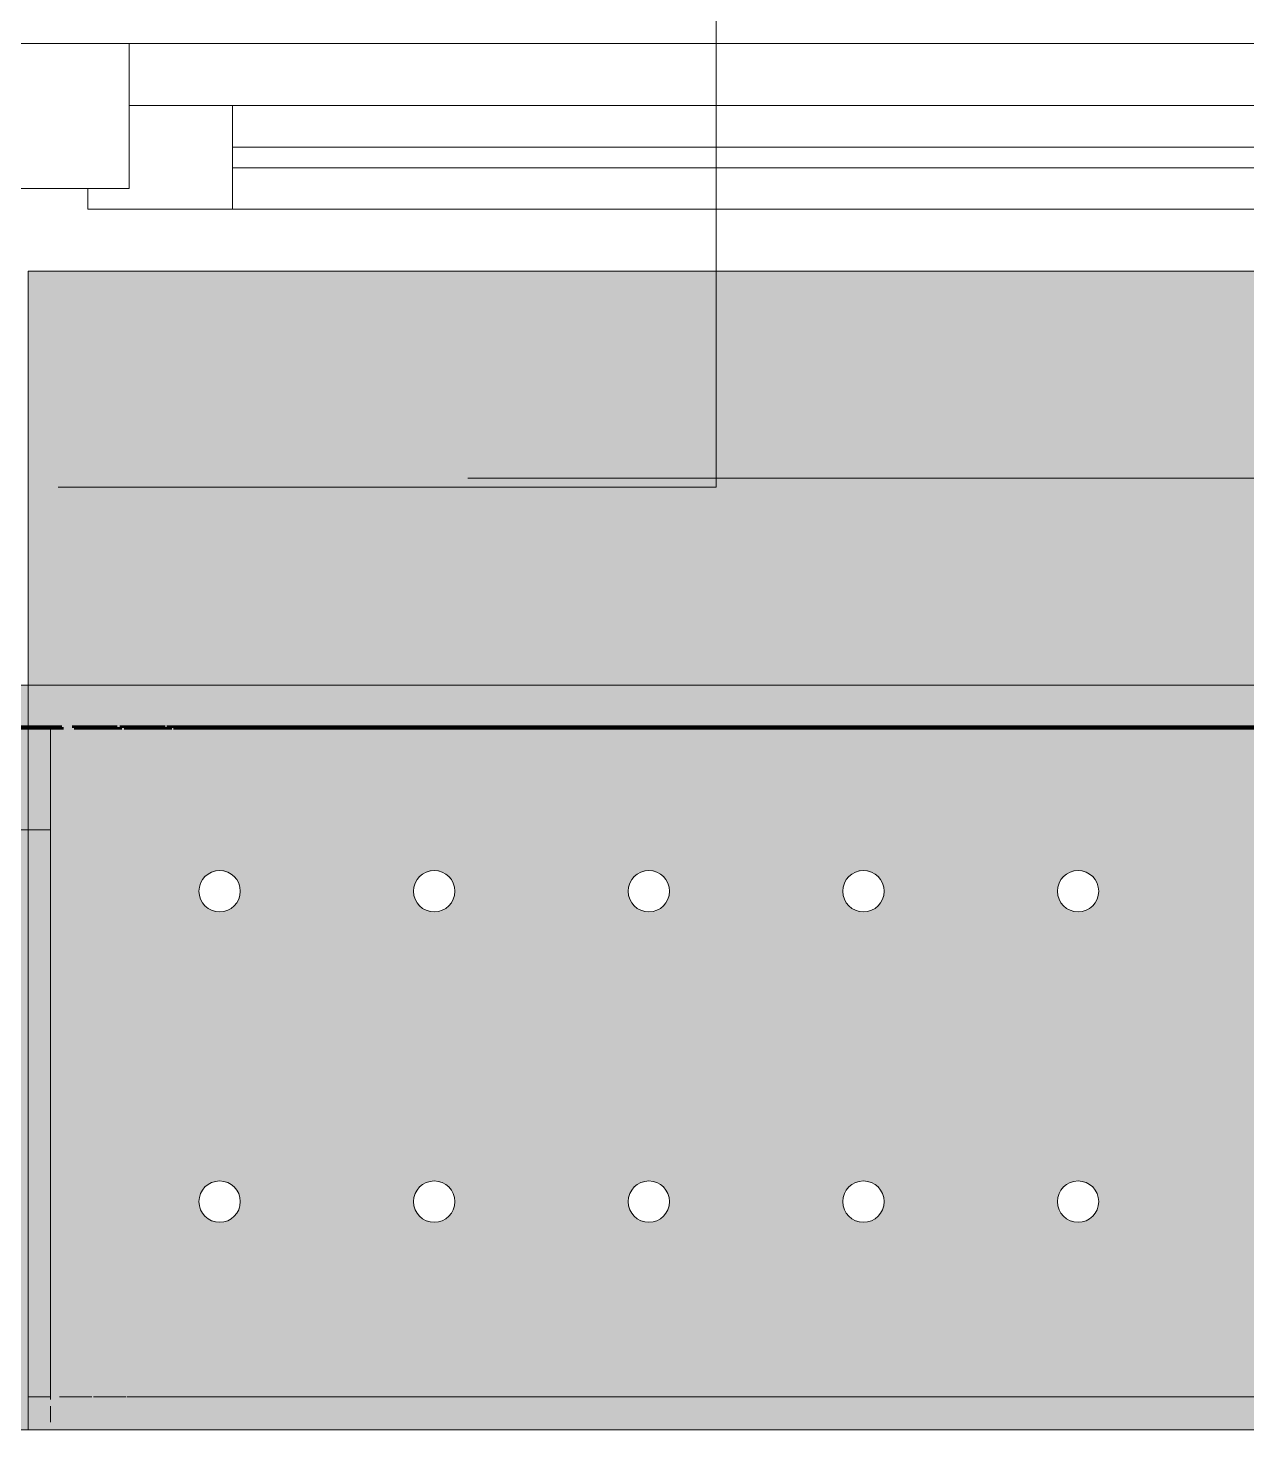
# Model space of a CAD drawing. Header units: millimetres. Extents: x 35144 to 233944, y -8553 to 29000.
# Drawn here: x 44581 to 45170, y 26540 to 27217 of the extents above; entities that cross this region are included whole.
import ezdxf

# ---------------------------------------------------------------- set-up
doc = ezdxf.new("R2010")
doc.units = ezdxf.units.MM
doc.linetypes.add('Осевая', pattern=[3175, 635, -476.25, 1587.5, -476.25])
for name, color, linetype, lineweight in [('A-GLAZ', 7, 'Continuous', 9), ('A-GLAZ-1', 7, 'Continuous', 13), ('A-WALL-IDEN', 7, 'Continuous', 9), ('Оси-2', 7, 'Осевая', 9)]:
    doc.layers.add(name, color=color, linetype=linetype, lineweight=lineweight)
for name, color, linetype, lineweight, true_color in [('I-WALL-13', 7, 'Continuous', 53, 0xeaa7bf), ('I-WALL-27', 7, 'Continuous', 9, 0xd1cbbf), ('I-WALL-7', 7, 'Continuous', 9, 0xcbc7bf), ('Знаки-1', 9, 'Continuous', 9, 0x808080), ('Знаки-2', 7, 'Continuous', 9, 0xc1bbaf), ('Знаки-4', 7, 'Continuous', 9, 0xaba79f), ('Знаки-5', 7, 'Continuous', 9, 0xd5cdbe), ('Знаки-6', 7, 'Continuous', 9, 0xd1cabb), ('Знаки-7', 7, 'Continuous', 9, 0xccc5b7), ('Знаки-8', 7, 'Continuous', 9, 0xd4ccbd)]:
    doc.layers.add(name, color=color, linetype=linetype, lineweight=lineweight, true_color=true_color)
doc.layers.add('Знаки-3', color=7, linetype='Continuous', lineweight=9, transparency=0.5)

# ---------------------------------------------------------------- blocks, each defined once
blk = doc.blocks.new('120_Окно_СКБ_2Ст - 120_Окно_СКБ_2Ст 3100х2500 _мал_створка слева_-22273855-План отделки стен 1 этажа в осях 17-23')
at = {"layer": 'A-GLAZ'}
for p, q in [((1550, -5), (-1550, -5)), ((-1430, -55), (600, -55)), ((600, -65), (-1430, -65)), ((-1550, -75), (-1500, -75))]:
    blk.add_line(p, q, dxfattribs=at)
at = {"layer": 'A-GLAZ-1'}
for p, q in [((-1550, -5), (-1480, -5)), ((-1480, -5), (-1480, -75)), ((650, -35), (-1480, -35)), ((-1480, -35), (-1480, -75)), ((-1430, -85), (-1430, -35)), ((-1480, -75), (-1550, -75)), ((-1480, -75), (-1500, -75)), ((-1500, -75), (-1500, -85)), ((-1500, -85), (670, -85)), ((670, -85), (-1500, -85))]:
    blk.add_line(p, q, dxfattribs=at)
blk = doc.blocks.new('Зашивка_ опоясывающая панель - Зашивка_ опоясывающая панель-V91-План отделки стен 1 этажа в осях 17-23')
at = {"layer": 'Знаки-3'}
for points in [[(-430, 180), (-430, -110), (-406, -110), (-406, 180), (-422.47, 180)], [(-422.47, 180), (-430, 178.95), (-430, -160), (-406, -160), (-406, 180), (-419.24, 180)]]:
    blk.add_hatch(color=256, dxfattribs=at).paths.add_polyline_path(points)
at = {"layer": 'Знаки-2'}
for p, q in [((-430, 164), (-430, -110)), ((-430, -110), (-430, 164)), ((-406, 164.06), (-406, -110)), ((-406, -110), (-406, 164.06)), ((-430, -110), (-430, -159.94)), ((-430, -110), (-406, -110)), ((-430, -110), (-406, -110)), ((-406, -159.94), (-406, -110))]:
    blk.add_line(p, q, dxfattribs=at)
at = {"layer": 'Знаки-4'}
for p, q in [((-430, 180), (-406, 180)), ((-430, 174.55), (-430, 176.36)), ((-406, 180), (-406, -160)), ((-430, 168.61), (-430, 174.41)), ((-430, -160), (-430, 165.34)), ((-430, -160), (-406, -160))]:
    blk.add_line(p, q, dxfattribs=at)
at = {"layer": 'Знаки-6'}
for p, q in [((-430, 180), (-419.24, 180)), ((-430, 176.36), (-430, 174.55)), ((-419, 180), (-406, 180)), ((-406, 164.06), (-406, 180)), ((-430, 174.41), (-430, 168.61)), ((-430, 165.34), (-430, 164))]:
    blk.add_line(p, q, dxfattribs=at)
at = {"layer": 'Знаки-7'}
for p, q in [((-430, 180), (-419.24, 180)), ((-430, 180), (-419.24, 180)), ((-430, 176.36), (-430, 174.55)), ((-430, 174.55), (-430, 176.36)), ((-419, 180), (-406, 180)), ((-419, 180), (-406, 180)), ((-406, 180), (-406, 164.06)), ((-406, 164.06), (-406, 180)), ((-430, 174.41), (-430, 168.61)), ((-430, 168.61), (-430, 174.41)), ((-430, 165.34), (-430, 164)), ((-430, 164), (-430, 165.34)), ((-430, 164), (-430, -110)), ((-406, -110), (-406, 164.06))]:
    blk.add_line(p, q, dxfattribs=at)
blk = doc.blocks.new('Зашивка без перфорации М3 - М3_30 _пищеблок_-32689236-План отделки стен 1 этажа в осях 17-23')
at = {"layer": 'Знаки-3'}
blk.add_hatch(color=256, dxfattribs=at).paths.add_polyline_path([(-413, -179.94), (1370.24, -179.94), (1370.24, 180), (1349, 180), (1349, 160.06), (-430, 160.06), (-430, -179.94)])
at = {"layer": 'Знаки-1'}
for p, q in [((1370.24, 180), (1349, 180)), ((1370.24, -179.94), (1370.24, 180)), ((-430, -179.94), (1370.24, -179.94))]:
    blk.add_line(p, q, dxfattribs=at)
at = {"layer": 'Знаки-2'}
blk.add_line((1370.24, 180), (1370.24, -179.87), dxfattribs=at)
at = {"layer": 'Знаки-4'}
for p, q in [((1349, 180), (1370.24, 180)), ((1370.24, -179.94), (-430, -179.94))]:
    blk.add_line(p, q, dxfattribs=at)
blk = doc.blocks.new('Зашивка радиатора_ с перфорацией М6 - Зашивка радиатора_ с перфорацией М13  _пищеблок_-32704458-План отделки стен 1 этажа в осях 17-23')
at = {"layer": 'Знаки-3'}
for points in [[(-370, 180), (2688.76, 180), (2688.76, 368), (2690, 368), (2690, 380), (-370, 380), (-370, 361.86)], [(2687.76, -179.94), (2688.76, -179.15), (2687.76, -163.94), (-370, -163.94), (-370, -179.94), (2663.76, -179.94)], [(-260, -179.94), (-220, -179.94), (-220.68, -163.94), (-260, -164.51), (-260, -172.8)], [(-260, -179.94), (-220, -179.94), (-220.68, -163.94), (-260, -164.51), (-260, -172.8)], [(-250, -179.94), (-230, -179.94), (-230.34, -163.94), (-250, -163.94), (-250, -172.15)], [(-250, -179.94), (-230, -179.94), (-230.34, -163.94), (-250, -163.94), (-250, -172.15)], [(-160, -179.94), (-120, -179.94), (-120.68, -163.94), (-160, -164.19), (-160, -166.3)], [(-159.32, -179.94), (-120, -179.94), (-120.68, -163.94), (-160, -164.19), (-160, -179.94)], [(-150, -179.94), (-130, -179.94), (-130.34, -163.94), (-150, -164.63), (-150, -165.65)], [(-150, -179.94), (-130, -179.94), (-130.34, -163.94), (-150, -164.63), (-150, -165.65)], [(-54.14, -179.94), (-20, -179.94), (-20.68, -163.94), (-60, -163.94), (-59.32, -179.94), (-57.32, -179.94)], [(-48.66, -179.94), (-20, -179.94), (-20.68, -163.94), (-60, -163.94), (-59.32, -179.94), (-49.66, -179.94)], [(-50, -179.94), (-30, -179.94), (-30.34, -163.94), (-50, -163.94)], [(-50, -179.94), (-30, -179.94), (-30.34, -163.94), (-50, -163.94)], [(40, -179.94), (80, -179.94), (79.32, -163.94), (40, -163.94)], [(40, -179.94), (80, -179.94), (79.32, -163.94), (40, -163.94)], [(67.07, -179.94), (70, -179.94), (69.66, -163.94), (50, -163.94), (50.34, -179.94), (65.18, -179.94)], [(50, -179.94), (70, -179.94), (69.66, -163.94), (50, -163.94)], [(140, -179.94), (180, -179.94), (179.32, -163.94), (140, -163.94)], [(165, -179.94), (180, -179.94), (179.32, -163.94), (140, -163.94), (140.68, -179.94), (162.59, -179.94)], [(160, -179.94), (170, -179.94), (169.66, -163.94), (150, -163.94), (150.34, -179.94), (157.41, -179.94)], [(150, -179.94), (170, -179.94), (169.66, -163.94), (150, -163.94)]]:
    blk.add_hatch(color=256, dxfattribs=at).paths.add_polyline_path(points)
h = blk.add_hatch(color=256, dxfattribs=at)
h.paths.add_polyline_path([(-370, -179.94), (2688.76, -179.15), (2688.76, 180), (-370, 180), (-370, 79.29)])
h.paths.add_polyline_path([(2316.25, -79.65), (2311.25, -78.31), (2307.59, -74.65), (2306.25, -69.65), (2307.59, -64.65), (2311.25, -60.98), (2316.25, -59.65), (2321.25, -60.98), (2324.91, -64.65), (2326.25, -69.65), (2324.91, -74.65), (2321.25, -78.31), (2318.84, -79.3)])
h.paths.add_polyline_path([(2523.75, -79.65), (2518.75, -78.31), (2515.09, -74.65), (2513.75, -69.65), (2515.09, -64.65), (2518.75, -60.98), (2523.75, -59.65), (2528.75, -60.98), (2532.41, -64.65), (2533.75, -69.65), (2532.41, -74.65), (2528.75, -78.31), (2526.34, -79.3)])
h.paths.add_polyline_path([(2108.75, -79.65), (2103.75, -78.31), (2100.09, -74.65), (2098.75, -69.65), (2100.09, -64.65), (2103.75, -60.98), (2108.75, -59.65), (2113.75, -60.98), (2117.41, -64.65), (2118.75, -69.65), (2117.41, -74.65), (2113.75, -78.31), (2111.34, -79.3)])
h.paths.add_polyline_path([(2420, -79.65), (2415, -78.31), (2411.34, -74.65), (2410, -69.65), (2411.34, -64.65), (2415, -60.98), (2420, -59.65), (2425, -60.98), (2428.66, -64.65), (2430, -69.65), (2428.66, -74.65), (2425, -78.31), (2422.59, -79.3)])
h.paths.add_polyline_path([(2627.5, -79.65), (2622.5, -78.31), (2618.84, -74.65), (2617.5, -69.65), (2618.84, -64.65), (2622.5, -60.98), (2627.5, -59.65), (2632.5, -60.98), (2636.16, -64.65), (2637.5, -69.65), (2636.16, -74.65), (2632.5, -78.31), (2630.09, -79.3)])
h.paths.add_polyline_path([(2005, -79.65), (2000, -78.31), (1996.34, -74.65), (1995, -69.65), (1996.34, -64.65), (2000, -60.98), (2005, -59.65), (2010, -60.98), (2013.66, -64.65), (2015, -69.65), (2013.66, -74.65), (2010, -78.31), (2007.59, -79.3)])
h.paths.add_polyline_path([(2212.5, -79.65), (2207.5, -78.31), (2203.84, -74.65), (2202.5, -69.65), (2203.84, -64.65), (2207.5, -60.98), (2212.5, -59.65), (2217.5, -60.98), (2221.16, -64.65), (2222.5, -69.65), (2221.16, -74.65), (2217.5, -78.31), (2215.09, -79.3)])
h.paths.add_polyline_path([(1693.75, -79.65), (1688.75, -78.31), (1685.09, -74.65), (1683.75, -69.65), (1685.09, -64.65), (1688.75, -60.98), (1693.75, -59.65), (1698.75, -60.98), (1702.41, -64.65), (1703.75, -69.65), (1702.41, -74.65), (1698.75, -78.31), (1696.34, -79.3)])
h.paths.add_polyline_path([(1590, -79.65), (1585, -78.31), (1581.34, -74.65), (1580, -69.65), (1581.4, -64.56), (1585, -60.98), (1590, -59.65), (1595, -60.98), (1598.66, -64.65), (1600, -69.65), (1598.66, -74.65), (1595, -78.31), (1592.59, -79.3)])
h.paths.add_polyline_path([(1486.25, -79.65), (1481.25, -78.31), (1477.59, -74.65), (1476.25, -69.65), (1477.59, -64.65), (1481.25, -60.98), (1486.25, -59.65), (1491.25, -60.98), (1494.91, -64.65), (1496.25, -69.65), (1494.91, -74.65), (1491.25, -78.31), (1488.63, -79.33)])
h.paths.add_polyline_path([(1797.5, -79.65), (1792.5, -78.31), (1788.84, -74.65), (1787.5, -69.65), (1788.84, -64.65), (1792.5, -60.98), (1797.5, -59.65), (1802.5, -60.98), (1806.16, -64.65), (1807.5, -69.65), (1806.16, -74.65), (1802.5, -78.31), (1800.09, -79.3)])
h.paths.add_polyline_path([(1901.25, -79.65), (1896.25, -78.31), (1892.59, -74.65), (1891.25, -69.65), (1892.59, -64.65), (1896.25, -60.98), (1901.25, -59.65), (1906.25, -60.98), (1909.91, -64.65), (1911.25, -69.65), (1909.91, -74.65), (1906.25, -78.31), (1903.84, -79.3)])
h.paths.add_polyline_path([(1382.5, -79.65), (1377.5, -78.31), (1373.84, -74.65), (1372.5, -69.65), (1373.84, -64.65), (1377.5, -60.98), (1382.5, -59.65), (1387.5, -60.98), (1391.16, -64.65), (1392.5, -69.65), (1391.16, -74.65), (1387.5, -78.31), (1385.09, -79.3)])
h.paths.add_polyline_path([(1071.25, -79.65), (1066.25, -78.31), (1062.59, -74.65), (1061.25, -69.65), (1062.59, -64.65), (1066.25, -60.98), (1071.25, -59.65), (1076.25, -60.98), (1079.91, -64.65), (1081.25, -69.65), (1079.91, -74.65), (1076.25, -78.31), (1073.84, -79.3)])
h.paths.add_polyline_path([(760, -79.65), (755, -78.31), (751.34, -74.65), (750, -69.65), (751.34, -64.65), (755, -60.98), (760, -59.65), (765, -60.98), (768.66, -64.65), (770, -69.65), (768.66, -74.65), (765, -78.31), (762.59, -79.3)])
h.paths.add_polyline_path([(967.5, -79.65), (962.5, -78.31), (958.84, -74.65), (957.5, -69.65), (958.84, -64.65), (962.5, -60.98), (967.5, -59.65), (972.5, -60.98), (976.16, -64.65), (977.5, -69.65), (976.16, -74.65), (972.5, -78.31), (970.09, -79.3)])
h.paths.add_polyline_path([(1175, -79.65), (1170, -78.31), (1166.34, -74.65), (1165, -69.65), (1166.34, -64.65), (1170, -60.98), (1175, -59.65), (1180, -60.98), (1183.66, -64.65), (1185, -69.65), (1183.66, -74.65), (1180, -78.31), (1177.59, -79.3)])
h.paths.add_polyline_path([(1278.75, -79.65), (1273.75, -78.31), (1270.09, -74.65), (1268.75, -69.65), (1270.09, -64.65), (1273.75, -60.98), (1278.75, -59.65), (1283.75, -60.98), (1287.41, -64.65), (1288.75, -69.65), (1287.41, -74.65), (1283.75, -78.31), (1281.34, -79.3)])
h.paths.add_polyline_path([(863.75, -79.65), (858.75, -78.31), (855.09, -74.65), (853.75, -69.65), (855.09, -64.65), (858.75, -60.98), (863.75, -59.65), (868.75, -60.98), (872.41, -64.65), (873.75, -69.65), (872.41, -74.65), (868.75, -78.31), (866.34, -79.3)])
h.paths.add_polyline_path([(656.25, -79.65), (651.25, -78.31), (647.59, -74.65), (646.25, -69.65), (647.59, -64.65), (651.25, -60.98), (656.25, -59.65), (661.25, -60.98), (664.91, -64.65), (666.25, -69.65), (664.91, -74.65), (661.25, -78.31), (658.84, -79.3)])
h.paths.add_polyline_path([(345, -79.65), (340, -78.31), (336.34, -74.65), (335, -69.65), (336.34, -64.65), (340, -60.98), (345, -59.65), (350, -60.98), (353.66, -64.65), (355, -69.65), (353.66, -74.65), (350, -78.31), (347.59, -79.3)])
h.paths.add_polyline_path([(448.75, -79.65), (443.75, -78.31), (440.09, -74.65), (438.75, -69.65), (440.09, -64.65), (443.75, -60.98), (448.75, -59.65), (453.75, -60.98), (457.41, -64.65), (458.75, -69.65), (457.41, -74.65), (453.75, -78.31), (451.34, -79.3)])
h.paths.add_polyline_path([(137.5, -79.65), (132.5, -78.31), (128.84, -74.65), (127.5, -69.65), (128.84, -64.65), (132.5, -60.98), (137.5, -59.65), (142.5, -60.98), (146.16, -64.65), (147.5, -69.65), (146.16, -74.65), (142.5, -78.31), (140.09, -79.3)])
h.paths.add_polyline_path([(241.25, -79.65), (236.25, -78.31), (232.59, -74.65), (231.25, -69.65), (232.59, -64.65), (236.25, -60.98), (241.25, -59.65), (246.25, -60.98), (249.91, -64.65), (251.25, -69.65), (249.91, -74.65), (246.25, -78.31), (243.84, -79.3)])
h.paths.add_polyline_path([(552.5, -79.65), (547.5, -78.31), (543.84, -74.65), (542.5, -69.65), (543.84, -64.65), (547.5, -60.98), (552.5, -59.65), (557.5, -60.98), (561.16, -64.65), (562.5, -69.65), (560.93, -74.94), (557.5, -78.31), (555.09, -79.3)])
h.paths.add_polyline_path([(33.75, -79.65), (28.75, -78.31), (25.09, -74.65), (23.75, -69.65), (25.09, -64.65), (28.75, -60.98), (33.75, -59.65), (38.75, -60.98), (42.41, -64.65), (43.75, -69.65), (42.41, -74.65), (38.75, -78.31), (36.34, -79.3)])
h.paths.add_polyline_path([(-173.75, -79.65), (-178.75, -78.31), (-182.41, -74.65), (-183.75, -69.65), (-182.41, -64.65), (-178.75, -60.98), (-173.75, -59.65), (-168.75, -60.98), (-165.09, -64.65), (-163.75, -69.65), (-165.09, -74.65), (-168.75, -78.31), (-171.16, -79.3)])
h.paths.add_polyline_path([(-70, -79.65), (-75, -78.31), (-78.66, -74.65), (-80, -69.65), (-78.66, -64.65), (-75, -60.98), (-70, -59.65), (-65, -60.98), (-61.34, -64.65), (-60, -69.65), (-61.34, -74.65), (-65, -78.31), (-67.41, -79.3)])
h.paths.add_polyline_path([(-277.5, -79.65), (-282.5, -78.31), (-286.16, -74.65), (-287.5, -69.65), (-286.16, -64.65), (-282.5, -60.98), (-277.5, -59.65), (-272.5, -60.98), (-268.84, -64.65), (-267.5, -69.65), (-268.84, -74.65), (-272.5, -78.31), (-274.91, -79.3)])
h.paths.add_polyline_path([(2627.5, 70.35), (2622.5, 71.69), (2618.84, 75.35), (2617.5, 80.35), (2618.84, 85.35), (2622.5, 89.02), (2627.5, 90.35), (2632.5, 89.02), (2636.16, 85.35), (2637.5, 80.35), (2636.16, 75.35), (2632.5, 71.69), (2630.09, 70.7)])
h.paths.add_polyline_path([(2316.25, 70.35), (2311.25, 71.69), (2307.59, 75.35), (2306.25, 80.35), (2307.59, 85.35), (2311.25, 89.02), (2316.25, 90.35), (2321.25, 89.02), (2324.91, 85.35), (2326.25, 80.35), (2324.91, 75.35), (2321.25, 71.69), (2318.84, 70.7)])
h.paths.add_polyline_path([(2108.75, 70.35), (2103.75, 71.69), (2100.09, 75.35), (2098.75, 80.35), (2100.09, 85.35), (2103.75, 89.02), (2108.75, 90.35), (2113.75, 89.02), (2117.41, 85.35), (2118.75, 80.35), (2117.41, 75.35), (2113.75, 71.69), (2111.34, 70.7)])
h.paths.add_polyline_path([(2005, 70.35), (2000, 71.69), (1996.34, 75.35), (1995, 80.35), (1996.34, 85.35), (2000, 89.02), (2005, 90.35), (2010, 89.02), (2013.66, 85.35), (2015, 80.35), (2013.66, 75.35), (2010, 71.69), (2007.59, 70.7)])
h.paths.add_polyline_path([(1901.25, 70.35), (1896.25, 71.69), (1892.59, 75.35), (1891.25, 80.35), (1892.59, 85.35), (1896.25, 89.02), (1901.25, 90.35), (1906.25, 89.02), (1909.91, 85.35), (1911.25, 80.35), (1909.91, 75.35), (1906.25, 71.69), (1903.84, 70.7)])
h.paths.add_polyline_path([(2523.75, 70.35), (2518.75, 71.69), (2515.09, 75.35), (2513.75, 80.35), (2515.09, 85.35), (2518.75, 89.02), (2523.75, 90.35), (2528.75, 89.02), (2532.41, 85.35), (2533.75, 80.35), (2532.41, 75.35), (2528.75, 71.69), (2526.34, 70.7)])
h.paths.add_polyline_path([(2420, 70.35), (2415, 71.69), (2411.34, 75.35), (2410, 80.35), (2411.34, 85.35), (2415, 89.02), (2420, 90.35), (2425, 89.02), (2428.66, 85.35), (2430, 80.35), (2428.66, 75.35), (2425, 71.69), (2422.59, 70.7)])
h.paths.add_polyline_path([(2212.5, 70.35), (2207.5, 71.69), (2203.84, 75.35), (2202.5, 80.35), (2203.84, 85.35), (2207.5, 89.02), (2212.5, 90.35), (2217.5, 89.02), (2221.16, 85.35), (2222.5, 80.35), (2221.16, 75.35), (2217.5, 71.69), (2215.09, 70.7)])
h.paths.add_polyline_path([(1278.75, 70.35), (1273.75, 71.69), (1270.09, 75.35), (1268.75, 80.35), (1270.09, 85.35), (1273.75, 89.02), (1278.75, 90.35), (1283.75, 89.02), (1287.41, 85.35), (1288.75, 80.35), (1287.41, 75.35), (1283.75, 71.69), (1281.34, 70.7)])
h.paths.add_polyline_path([(1693.75, 70.35), (1688.75, 71.69), (1685.09, 75.35), (1683.75, 80.35), (1685.09, 85.35), (1688.75, 89.02), (1693.75, 90.35), (1698.75, 89.02), (1702.41, 85.35), (1703.75, 80.35), (1702.41, 75.35), (1698.75, 71.69), (1696.34, 70.7)])
h.paths.add_polyline_path([(1797.5, 70.35), (1792.5, 71.69), (1788.84, 75.35), (1787.5, 80.35), (1788.84, 85.35), (1792.5, 89.02), (1797.5, 90.35), (1802.5, 89.02), (1806.16, 85.35), (1807.5, 80.35), (1806.16, 75.35), (1802.5, 71.69), (1800.09, 70.7)])
h.paths.add_polyline_path([(1382.5, 70.35), (1377.5, 71.69), (1373.84, 75.35), (1372.5, 80.35), (1373.84, 85.35), (1377.5, 89.02), (1382.5, 90.35), (1387.5, 89.02), (1391.16, 85.35), (1392.5, 80.35), (1391.16, 75.35), (1387.5, 71.69), (1385.09, 70.7)])
h.paths.add_polyline_path([(1590, 70.35), (1585, 71.69), (1581.34, 75.35), (1580, 80.35), (1581.34, 85.35), (1585, 89.02), (1590, 90.35), (1595, 89.02), (1598.66, 85.35), (1600, 80.35), (1598.66, 75.35), (1595, 71.69), (1592.59, 70.7)])
h.paths.add_polyline_path([(1486.25, 70.35), (1481.25, 71.69), (1477.59, 75.35), (1476.25, 80.35), (1477.59, 85.35), (1481.25, 89.02), (1486.25, 90.35), (1491.25, 89.02), (1494.91, 85.35), (1496.25, 80.35), (1494.91, 75.35), (1491.25, 71.69), (1488.63, 70.67)])
h.paths.add_polyline_path([(863.75, 70.35), (858.75, 71.69), (855.09, 75.35), (853.75, 80.35), (855.09, 85.35), (858.75, 89.02), (863.75, 90.35), (868.75, 89.02), (872.41, 85.35), (873.75, 80.35), (872.41, 75.35), (868.75, 71.69), (866.34, 70.7)])
h.paths.add_polyline_path([(967.5, 70.35), (962.5, 71.69), (958.84, 75.35), (957.5, 80.35), (958.84, 85.35), (962.5, 89.02), (967.5, 90.35), (972.5, 89.02), (976.16, 85.35), (977.5, 80.35), (976.16, 75.35), (972.5, 71.69), (970.09, 70.7)])
h.paths.add_polyline_path([(760, 70.35), (755, 71.69), (751.34, 75.35), (750, 80.35), (751.34, 85.35), (755, 89.02), (760, 90.35), (765, 89.02), (768.66, 85.35), (770, 80.35), (768.66, 75.35), (765, 71.69), (762.59, 70.7)])
h.paths.add_polyline_path([(1175, 70.35), (1170, 71.69), (1166.34, 75.35), (1165, 80.35), (1166.34, 85.35), (1170, 89.02), (1175, 90.35), (1180, 89.02), (1183.66, 85.35), (1185, 80.35), (1183.66, 75.35), (1180, 71.69), (1177.59, 70.7)])
h.paths.add_polyline_path([(656.25, 70.35), (651.25, 71.69), (647.59, 75.35), (646.25, 80.35), (647.59, 85.35), (651.25, 89.02), (656.25, 90.35), (661.25, 89.02), (664.91, 85.35), (666.25, 80.35), (664.91, 75.35), (661.25, 71.69), (658.84, 70.7)])
h.paths.add_polyline_path([(1071.25, 70.35), (1066.25, 71.69), (1062.59, 75.35), (1061.25, 80.35), (1062.59, 85.35), (1066.25, 89.02), (1071.25, 90.35), (1076.25, 89.02), (1079.91, 85.35), (1081.25, 80.35), (1079.91, 75.35), (1076.25, 71.69), (1073.84, 70.7)])
h.paths.add_polyline_path([(241.25, 70.35), (236.25, 71.69), (232.59, 75.35), (231.25, 80.35), (232.59, 85.35), (236.25, 89.02), (241.25, 90.35), (246.25, 89.02), (249.91, 85.35), (251.25, 80.35), (249.91, 75.35), (246.25, 71.69), (243.84, 70.7)])
h.paths.add_polyline_path([(137.5, 70.35), (132.5, 71.69), (128.84, 75.35), (127.5, 80.35), (128.84, 85.35), (132.5, 89.02), (137.5, 90.35), (142.5, 89.02), (146.16, 85.35), (147.5, 80.35), (146.16, 75.35), (142.5, 71.69), (140.09, 70.7)])
h.paths.add_polyline_path([(345, 70.35), (340, 71.69), (336.34, 75.35), (335, 80.35), (336.34, 85.35), (340, 89.02), (345, 90.35), (350, 89.02), (353.66, 85.35), (355, 80.35), (353.66, 75.35), (350, 71.69), (347.59, 70.7)])
h.paths.add_polyline_path([(33.75, 70.35), (28.75, 71.69), (25.09, 75.35), (23.75, 80.35), (25.09, 85.35), (28.75, 89.02), (33.75, 90.35), (38.75, 89.02), (42.41, 85.35), (43.75, 80.35), (42.41, 75.35), (38.75, 71.69), (36.34, 70.7)])
h.paths.add_polyline_path([(448.75, 70.35), (443.75, 71.69), (440.09, 75.35), (438.75, 80.35), (440.09, 85.35), (443.75, 89.02), (448.75, 90.35), (453.75, 89.02), (457.41, 85.35), (458.75, 80.35), (457.41, 75.35), (453.75, 71.69), (451.34, 70.7)])
h.paths.add_polyline_path([(-70, 70.35), (-75, 71.69), (-78.66, 75.35), (-80, 80.35), (-78.66, 85.35), (-75, 89.02), (-70, 90.35), (-65, 89.02), (-61.34, 85.35), (-60, 80.35), (-61.34, 75.35), (-65, 71.69), (-67.41, 70.7)])
h.paths.add_polyline_path([(552.5, 70.35), (547.5, 71.69), (543.84, 75.35), (542.5, 80.35), (543.84, 85.35), (547.5, 89.02), (552.5, 90.35), (557.5, 89.02), (561.16, 85.35), (562.5, 80.35), (560.93, 75.06), (557.5, 71.69), (555.09, 70.7)])
h.paths.add_polyline_path([(-173.75, 70.35), (-178.75, 71.69), (-182.41, 75.35), (-183.75, 80.35), (-182.41, 85.35), (-178.75, 89.02), (-173.75, 90.35), (-168.75, 89.02), (-165.09, 85.35), (-163.75, 80.35), (-165.09, 75.35), (-168.75, 71.69), (-171.16, 70.7)])
h.paths.add_polyline_path([(-277.5, 70.35), (-282.5, 71.69), (-286.16, 75.35), (-287.5, 80.35), (-286.16, 85.35), (-282.5, 89.02), (-277.5, 90.35), (-272.5, 89.02), (-268.84, 85.35), (-267.5, 80.35), (-268.84, 75.35), (-272.5, 71.69), (-274.91, 70.7)])
at = {"layer": 'Знаки-1'}
for p, q in [((2690, 380), (-370, 380)), ((-370, 380), (-370, 180)), ((-370, 180), (2688.76, 180)), ((2688.76, 180), (-370, 180)), ((-370, 180), (-370, -179.94)), ((-370, -179.94), (2688.76, -179.94))]:
    blk.add_line(p, q, dxfattribs=at)
for centre, start, end in [((-277.5, 80.35), 0, 180), ((-173.75, 80.35), 0, 180), ((-70, 80.35), 0, 180), ((33.75, 80.35), 0, 180), ((137.5, 80.35), 0, 180), ((-277.5, 80.35), 180, 360), ((-173.75, 80.35), 180, 0), ((-70, 80.35), 180, 0), ((33.75, 80.35), 180, 360), ((137.5, 80.35), 180, 0), ((-277.5, -69.65), 0, 180), ((-173.75, -69.65), 0, 180), ((-70, -69.65), 0, 180), ((33.75, -69.65), 0, 180), ((137.5, -69.65), 0, 180), ((-277.5, -69.65), 180, 0), ((-173.75, -69.65), 180, 0), ((-70, -69.65), 180, 0), ((33.75, -69.65), 180, 0), ((137.5, -69.65), 180, 0)]:
    blk.add_arc(centre, 10, start, end, dxfattribs=at)
at = {"layer": 'Знаки-2'}
for p, q in [((2688.76, 180), (-370, 180)), ((-370, 180), (2688.76, 180)), ((-370, -179.94), (-370, 179.94)), ((-370, -163.94), (-359.24, -163.94)), ((-339.21, -163.94), (-354.88, -163.94)), ((-322.71, -163.94), (-338.39, -163.94)), ((-260, -163.94), (-322.14, -163.94)), ((-260, -163.94), (-250, -163.94)), ((-250, -163.94), (-260, -163.94)), ((-250, -163.94), (-240, -163.94)), ((-240, -163.94), (-250, -163.94)), ((-239.37, -163.94), (-230, -163.94)), ((-230, -163.94), (-239.37, -163.94)), ((-230, -163.94), (-222.8, -163.94)), ((-222.8, -163.94), (-230, -163.94)), ((-222.68, -163.94), (-220, -163.94)), ((-220, -163.94), (-222.68, -163.94)), ((-160, -163.94), (-220, -163.94)), ((-160, -163.94), (-157.32, -163.94)), ((-157.32, -163.94), (-160, -163.94)), ((-156.71, -163.94), (-140.07, -163.94)), ((-140.07, -163.94), (-156.71, -163.94)), ((-140, -163.94), (-123.41, -163.94)), ((-123.41, -163.94), (-140, -163.94)), ((-122.68, -163.94), (-120, -163.94)), ((-120, -163.94), (-122.68, -163.94)), ((-60, -163.94), (-120, -163.94)), ((-60, -163.94), (-20, -163.94)), ((-20, -163.94), (-60, -163.94)), ((40, -163.94), (-20, -163.94)), ((40, -163.94), (50, -163.94)), ((50, -163.94), (40, -163.94)), ((50, -163.94), (70, -163.94)), ((70, -163.94), (50, -163.94)), ((70, -163.94), (80, -163.94)), ((80, -163.94), (70, -163.94)), ((140, -163.94), (80, -163.94)), ((140, -163.94), (180, -163.94)), ((180, -163.94), (140, -163.94)), ((240, -163.94), (180, -163.94)), ((-359.24, -179.94), (-370, -179.94)), ((-359.24, -179.94), (-260, -179.94)), ((-260, -179.94), (-250, -179.94)), ((-250, -179.94), (-260, -179.94)), ((-250, -179.94), (-230, -179.94)), ((-230, -179.94), (-250, -179.94)), ((-230, -179.94), (-220, -179.94)), ((-220, -179.94), (-230, -179.94)), ((-220, -179.94), (-160, -179.94)), ((-160, -179.94), (-120, -179.94)), ((-120, -179.94), (-160, -179.94)), ((-120, -179.94), (-60, -179.94)), ((-60, -179.94), (-20, -179.94)), ((-20, -179.94), (-60, -179.94)), ((-20, -179.94), (40, -179.94)), ((40, -179.94), (50, -179.94)), ((50, -179.94), (40, -179.94)), ((50, -179.94), (70, -179.94)), ((70, -179.94), (50, -179.94)), ((70, -179.94), (80, -179.94)), ((80, -179.94), (70, -179.94)), ((80, -179.94), (140, -179.94)), ((140, -179.94), (180, -179.94)), ((180, -179.94), (140, -179.94)), ((180, -179.94), (240, -179.94))]:
    blk.add_line(p, q, dxfattribs=at)
at = {"layer": 'Знаки-4'}
for p, q in [((-370, 180), (-370, 380)), ((-370, 380), (2690, 380)), ((-354.88, -163.94), (-339.21, -163.94)), ((-338.39, -163.94), (-322.71, -163.94)), ((-322.14, -163.94), (2646.93, -163.94)), ((2688.76, -179.94), (-370, -179.94)), ((2663.76, -179.94), (-359.24, -179.94))]:
    blk.add_line(p, q, dxfattribs=at)
for centre, start, end in [((-277.5, 80.35), 0, 180), ((-173.75, 80.35), 0, 180), ((-70, 80.35), 0, 180), ((33.75, 80.35), 0, 180), ((137.5, 80.35), 0, 180), ((-277.5, 80.35), 180, 360), ((-173.75, 80.35), 180, 360), ((-70, 80.35), 180, 360), ((33.75, 80.35), 180, 360), ((137.5, 80.35), 180, 360), ((-277.5, -69.65), 0, 180), ((-173.75, -69.65), 0, 180), ((-70, -69.65), 0, 180), ((33.75, -69.65), 0, 180), ((137.5, -69.65), 0, 180), ((-277.5, -69.65), 180, 360), ((-173.75, -69.65), 180, 360), ((-70, -69.65), 180, 360), ((33.75, -69.65), 180, 360), ((137.5, -69.65), 180, 360)]:
    blk.add_arc(centre, 10, start, end, dxfattribs=at)
at = {"layer": 'Знаки-5'}
for p, q in [((-245.18, -163.94), (-248.66, -163.94)), ((-240, -163.94), (-245, -163.94)), ((-235, -163.94), (-239.38, -163.94)), ((-231.34, -163.94), (-234.82, -163.94)), ((-145.18, -163.94), (-148.66, -163.94)), ((-140.07, -163.94), (-145, -163.94)), ((-135, -163.94), (-140, -163.94)), ((-131.34, -163.94), (-134.82, -163.94)), ((-45.18, -163.94), (-48.66, -163.94)), ((-35, -163.94), (-45, -163.94)), ((-31.34, -163.94), (-34.82, -163.94)), ((54.82, -163.94), (51.34, -163.94)), ((65, -163.94), (55, -163.94)), ((68.66, -163.94), (65.18, -163.94)), ((154.82, -163.94), (151.34, -163.94)), ((165, -163.94), (155, -163.94)), ((168.66, -163.94), (165.18, -163.94)), ((-248.66, -179.94), (-245.18, -179.94)), ((-245, -179.94), (-235, -179.94)), ((-234.82, -179.94), (-231.34, -179.94)), ((-148.66, -179.94), (-145.18, -179.94)), ((-145, -179.94), (-135, -179.94)), ((-134.82, -179.94), (-131.34, -179.94)), ((-48.66, -179.94), (-45.18, -179.94)), ((-45, -179.94), (-35, -179.94)), ((-34.82, -179.94), (-31.34, -179.94)), ((51.34, -179.94), (54.82, -179.94)), ((55, -179.94), (65, -179.94)), ((65.18, -179.94), (68.66, -179.94)), ((151.34, -179.94), (154.82, -179.94)), ((155, -179.94), (165, -179.94)), ((165.18, -179.94), (168.66, -179.94))]:
    blk.add_line(p, q, dxfattribs=at)
at = {"layer": 'Знаки-6'}
for p, q in [((-359.24, -163.94), (-370, -163.94)), ((-250, -163.94), (-259.32, -163.94)), ((-250, -163.94), (-245.19, -163.94)), ((-248.66, -163.94), (-250, -163.94)), ((-245.19, -163.94), (-248.66, -163.94)), ((-245, -163.94), (-240, -163.94)), ((-240, -163.94), (-245, -163.94)), ((-239.37, -163.94), (-235, -163.94)), ((-235, -163.94), (-239.37, -163.94)), ((-234.81, -163.94), (-230, -163.94)), ((-230, -163.94), (-234.81, -163.94)), ((-222.83, -163.94), (-230, -163.94)), ((-220.68, -163.94), (-222.68, -163.94)), ((-157.32, -163.94), (-159.32, -163.94)), ((-150, -163.94), (-156.62, -163.94)), ((-150, -163.94), (-145.19, -163.94)), ((-145.19, -163.94), (-150, -163.94)), ((-145, -163.94), (-140.07, -163.94)), ((-140.07, -163.94), (-145, -163.94)), ((-140, -163.94), (-135, -163.94)), ((-135, -163.94), (-140, -163.94)), ((-134.81, -163.94), (-130, -163.94)), ((-130, -163.94), (-134.81, -163.94)), ((-123.52, -163.94), (-130, -163.94)), ((-120.68, -163.94), (-122.68, -163.94)), ((-50, -163.94), (-59.32, -163.94)), ((-48.72, -163.94), (-45.18, -163.94)), ((-45.18, -163.94), (-48.72, -163.94)), ((-45, -163.94), (-35, -163.94)), ((-35, -163.94), (-45, -163.94)), ((-34.82, -163.94), (-31.28, -163.94)), ((-31.28, -163.94), (-34.82, -163.94)), ((-20.68, -163.94), (-30, -163.94)), ((50, -163.94), (40.68, -163.94)), ((50, -163.94), (54.81, -163.94)), ((54.81, -163.94), (50, -163.94)), ((55, -163.94), (65, -163.94)), ((65, -163.94), (55, -163.94)), ((65.19, -163.94), (70, -163.94)), ((70, -163.94), (65.19, -163.94)), ((79.32, -163.94), (70, -163.94)), ((150, -163.94), (140.68, -163.94)), ((150, -163.94), (154.81, -163.94)), ((154.81, -163.94), (150, -163.94)), ((155, -163.94), (165, -163.94)), ((165, -163.94), (155, -163.94)), ((165.19, -163.94), (170, -163.94)), ((170, -163.94), (165.19, -163.94)), ((179.32, -163.94), (170, -163.94)), ((-370, -179.94), (-359.24, -179.94)), ((-259.32, -179.94), (-250, -179.94)), ((-250, -179.94), (-245.19, -179.94)), ((-245.19, -179.94), (-250, -179.94)), ((-245, -179.94), (-235, -179.94)), ((-235, -179.94), (-245, -179.94)), ((-234.81, -179.94), (-230, -179.94)), ((-230, -179.94), (-234.81, -179.94)), ((-230, -179.94), (-220.68, -179.94)), ((-159.32, -179.94), (-150, -179.94)), ((-150, -179.94), (-145.19, -179.94)), ((-145.19, -179.94), (-150, -179.94)), ((-145, -179.94), (-135, -179.94)), ((-142.59, -179.94), (-145, -179.94)), ((-140, -179.94), (-142.59, -179.94)), ((-137.41, -179.94), (-140, -179.94)), ((-135, -179.94), (-137.41, -179.94)), ((-134.81, -179.94), (-130, -179.94)), ((-132.93, -179.94), (-134.81, -179.94)), ((-131.34, -179.94), (-132.93, -179.94)), ((-130.34, -179.94), (-131.34, -179.94)), ((-130, -179.94), (-130.34, -179.94)), ((-130, -179.94), (-120.68, -179.94)), ((-59.32, -179.94), (-50, -179.94)), ((-48.72, -179.94), (-45.18, -179.94)), ((-45.18, -179.94), (-48.72, -179.94)), ((-45, -179.94), (-35, -179.94)), ((-35, -179.94), (-45, -179.94)), ((-34.82, -179.94), (-31.28, -179.94)), ((-31.28, -179.94), (-34.82, -179.94)), ((-30, -179.94), (-20.68, -179.94)), ((40.68, -179.94), (50, -179.94)), ((50, -179.94), (54.81, -179.94)), ((54.81, -179.94), (50, -179.94)), ((55, -179.94), (65, -179.94)), ((65, -179.94), (55, -179.94)), ((65.19, -179.94), (70, -179.94)), ((70, -179.94), (65.19, -179.94)), ((70, -179.94), (79.32, -179.94)), ((140.68, -179.94), (150, -179.94)), ((150, -179.94), (154.81, -179.94)), ((154.81, -179.94), (150, -179.94)), ((155, -179.94), (165, -179.94)), ((165, -179.94), (155, -179.94)), ((165.19, -179.94), (170, -179.94)), ((170, -179.94), (165.19, -179.94)), ((170, -179.94), (179.32, -179.94))]:
    blk.add_line(p, q, dxfattribs=at)
at = {"layer": 'Знаки-7'}
for p, q in [((-370, -163.94), (-370, -179.94)), ((-260, -163.94), (-257.32, -163.94)), ((-257.32, -163.94), (-260, -163.94)), ((-257.32, -163.94), (-250, -163.94)), ((-250, -163.94), (-257.32, -163.94)), ((-248.72, -163.94), (-245.18, -163.94)), ((-245.18, -163.94), (-248.72, -163.94)), ((-245, -163.94), (-240, -163.94)), ((-240, -163.94), (-245, -163.94)), ((-239.37, -163.94), (-235, -163.94)), ((-235, -163.94), (-239.37, -163.94)), ((-234.82, -163.94), (-231.28, -163.94)), ((-231.28, -163.94), (-234.82, -163.94)), ((-230, -163.94), (-222.8, -163.94)), ((-222.8, -163.94), (-230, -163.94)), ((-222.68, -163.94), (-220, -163.94)), ((-220, -163.94), (-222.68, -163.94)), ((-160, -163.94), (-159.32, -163.94)), ((-159.32, -163.94), (-160, -163.94)), ((-159.32, -163.94), (-157.32, -163.94)), ((-157.32, -163.94), (-159.32, -163.94)), ((-156.71, -163.94), (-150, -163.94)), ((-154.14, -163.94), (-156.71, -163.94)), ((-150, -163.94), (-154.14, -163.94)), ((-150, -163.94), (-145.19, -163.94)), ((-145.19, -163.94), (-150, -163.94)), ((-145, -163.94), (-140.07, -163.94)), ((-140.07, -163.94), (-145, -163.94)), ((-140, -163.94), (-135, -163.94)), ((-137.41, -163.94), (-140, -163.94)), ((-135, -163.94), (-137.41, -163.94)), ((-134.81, -163.94), (-130, -163.94)), ((-130, -163.94), (-134.81, -163.94)), ((-130, -163.94), (-125.86, -163.94)), ((-123.41, -163.94), (-130, -163.94)), ((-125.86, -163.94), (-123.41, -163.94)), ((-122.68, -163.94), (-120, -163.94)), ((-120, -163.94), (-122.68, -163.94)), ((-60, -163.94), (-50, -163.94)), ((-54.14, -163.94), (-60, -163.94)), ((-50, -163.94), (-54.14, -163.94)), ((-50, -163.94), (-49.66, -163.94)), ((-45.19, -163.94), (-50, -163.94)), ((-49.66, -163.94), (-48.66, -163.94)), ((-48.66, -163.94), (-45.19, -163.94)), ((-45, -163.94), (-35, -163.94)), ((-35, -163.94), (-45, -163.94)), ((-34.81, -163.94), (-30.34, -163.94)), ((-30, -163.94), (-34.81, -163.94)), ((-30.34, -163.94), (-30, -163.94)), ((-30, -163.94), (-25.86, -163.94)), ((-20.68, -163.94), (-30, -163.94)), ((-25.86, -163.94), (-22.68, -163.94)), ((-22.68, -163.94), (-20, -163.94)), ((-20, -163.94), (-20.68, -163.94)), ((40, -163.94), (40.68, -163.94)), ((50, -163.94), (40, -163.94)), ((40.68, -163.94), (50, -163.94)), ((51.28, -163.94), (54.82, -163.94)), ((54.82, -163.94), (51.28, -163.94)), ((55, -163.94), (65, -163.94)), ((65, -163.94), (55, -163.94)), ((65.18, -163.94), (68.72, -163.94)), ((68.72, -163.94), (65.18, -163.94)), ((70, -163.94), (74.14, -163.94)), ((80, -163.94), (70, -163.94)), ((74.14, -163.94), (80, -163.94)), ((140, -163.94), (145.86, -163.94)), ((150, -163.94), (140, -163.94)), ((145.86, -163.94), (150, -163.94)), ((150, -163.94), (154.81, -163.94)), ((150.34, -163.94), (150, -163.94)), ((154.81, -163.94), (150.34, -163.94)), ((155, -163.94), (162.59, -163.94)), ((165, -163.94), (155, -163.94)), ((162.59, -163.94), (165, -163.94)), ((165.19, -163.94), (170, -163.94)), ((170, -163.94), (165.19, -163.94)), ((170, -163.94), (180, -163.94)), ((174.14, -163.94), (170, -163.94)), ((180, -163.94), (174.14, -163.94)), ((-260, -179.94), (-250, -179.94)), ((-250, -179.94), (-260, -179.94)), ((-248.72, -179.94), (-245.18, -179.94)), ((-245.18, -179.94), (-248.72, -179.94)), ((-245, -179.94), (-235, -179.94)), ((-240, -179.94), (-245, -179.94)), ((-235, -179.94), (-240, -179.94)), ((-234.82, -179.94), (-231.28, -179.94)), ((-231.28, -179.94), (-234.82, -179.94)), ((-230, -179.94), (-220, -179.94)), ((-220, -179.94), (-230, -179.94)), ((-160, -179.94), (-150, -179.94)), ((-150, -179.94), (-160, -179.94)), ((-150, -179.94), (-148.66, -179.94)), ((-149.66, -179.94), (-150, -179.94)), ((-145.19, -179.94), (-149.66, -179.94)), ((-148.66, -179.94), (-145.19, -179.94)), ((-145, -179.94), (-140, -179.94)), ((-140, -179.94), (-145, -179.94)), ((-140, -179.94), (-135, -179.94)), ((-135, -179.94), (-140, -179.94)), ((-134.81, -179.94), (-130, -179.94)), ((-131.34, -179.94), (-134.81, -179.94)), ((-130, -179.94), (-131.34, -179.94)), ((-130, -179.94), (-120.68, -179.94)), ((-125.86, -179.94), (-130, -179.94)), ((-120.68, -179.94), (-125.86, -179.94)), ((-120.68, -179.94), (-120, -179.94)), ((-120, -179.94), (-120.68, -179.94)), ((-60, -179.94), (-50, -179.94)), ((-50, -179.94), (-60, -179.94)), ((-50, -179.94), (-45.19, -179.94)), ((-45.19, -179.94), (-50, -179.94)), ((-45, -179.94), (-35, -179.94)), ((-42.59, -179.94), (-45, -179.94)), ((-35, -179.94), (-42.59, -179.94)), ((-34.81, -179.94), (-30, -179.94)), ((-30, -179.94), (-34.81, -179.94)), ((-30, -179.94), (-20, -179.94)), ((-20, -179.94), (-30, -179.94)), ((40, -179.94), (42.68, -179.94)), ((50, -179.94), (40, -179.94)), ((42.68, -179.94), (50, -179.94)), ((51.28, -179.94), (54.82, -179.94)), ((54.82, -179.94), (51.28, -179.94)), ((55, -179.94), (65, -179.94)), ((65, -179.94), (55, -179.94)), ((65.18, -179.94), (68.72, -179.94)), ((68.72, -179.94), (65.18, -179.94)), ((70, -179.94), (79.32, -179.94)), ((80, -179.94), (70, -179.94)), ((79.32, -179.94), (80, -179.94)), ((140, -179.94), (145.86, -179.94)), ((145.86, -179.94), (140, -179.94)), ((145.86, -179.94), (150, -179.94)), ((150, -179.94), (145.86, -179.94)), ((150, -179.94), (152.93, -179.94)), ((154.81, -179.94), (150, -179.94)), ((152.93, -179.94), (154.81, -179.94)), ((155, -179.94), (165, -179.94)), ((165, -179.94), (155, -179.94)), ((165.19, -179.94), (170, -179.94)), ((170, -179.94), (165.19, -179.94)), ((170, -179.94), (177.32, -179.94)), ((174.14, -179.94), (170, -179.94)), ((177.32, -179.94), (174.14, -179.94)), ((177.32, -179.94), (180, -179.94)), ((180, -179.94), (177.32, -179.94))]:
    blk.add_line(p, q, dxfattribs=at)
at = {"layer": 'Знаки-8'}
for p, q in [((-370, -163.94), (-370, -179.94)), ((-248.72, -163.94), (-245.18, -163.94)), ((-245.18, -163.94), (-248.72, -163.94)), ((-245, -163.94), (-240, -163.94)), ((-240, -163.94), (-245, -163.94)), ((-239.37, -163.94), (-235, -163.94)), ((-235, -163.94), (-239.37, -163.94)), ((-234.82, -163.94), (-231.28, -163.94)), ((-231.28, -163.94), (-234.82, -163.94)), ((-148.72, -163.94), (-145.18, -163.94)), ((-145.18, -163.94), (-148.72, -163.94)), ((-145, -163.94), (-140.07, -163.94)), ((-140.07, -163.94), (-145, -163.94)), ((-140, -163.94), (-135, -163.94)), ((-135, -163.94), (-140, -163.94)), ((-134.82, -163.94), (-131.28, -163.94)), ((-131.28, -163.94), (-134.82, -163.94)), ((-50, -163.94), (-49.66, -163.94)), ((-45.19, -163.94), (-50, -163.94)), ((-49.66, -163.94), (-45.19, -163.94)), ((-45, -163.94), (-35, -163.94)), ((-35, -163.94), (-45, -163.94)), ((-34.81, -163.94), (-32.93, -163.94)), ((-30.34, -163.94), (-34.81, -163.94)), ((-32.93, -163.94), (-30, -163.94)), ((-30, -163.94), (-30.34, -163.94)), ((51.28, -163.94), (54.82, -163.94)), ((54.82, -163.94), (51.28, -163.94)), ((55, -163.94), (65, -163.94)), ((65, -163.94), (55, -163.94)), ((65.18, -163.94), (68.72, -163.94)), ((68.72, -163.94), (65.18, -163.94)), ((151.28, -163.94), (154.82, -163.94)), ((154.82, -163.94), (151.28, -163.94)), ((155, -163.94), (165, -163.94)), ((165, -163.94), (155, -163.94)), ((165.18, -163.94), (168.72, -163.94)), ((168.72, -163.94), (165.18, -163.94)), ((-248.72, -179.94), (-245.18, -179.94)), ((-245.18, -179.94), (-248.72, -179.94)), ((-245, -179.94), (-235, -179.94)), ((-235, -179.94), (-245, -179.94)), ((-234.82, -179.94), (-231.28, -179.94)), ((-231.28, -179.94), (-234.82, -179.94)), ((-148.72, -179.94), (-145.18, -179.94)), ((-145.18, -179.94), (-148.72, -179.94)), ((-145, -179.94), (-135, -179.94)), ((-135, -179.94), (-145, -179.94)), ((-134.82, -179.94), (-131.28, -179.94)), ((-131.28, -179.94), (-134.82, -179.94)), ((-50, -179.94), (-45.19, -179.94)), ((-45.19, -179.94), (-50, -179.94)), ((-45, -179.94), (-35, -179.94)), ((-35, -179.94), (-45, -179.94)), ((-34.81, -179.94), (-30, -179.94)), ((-30, -179.94), (-34.81, -179.94)), ((51.28, -179.94), (54.82, -179.94)), ((54.82, -179.94), (51.28, -179.94)), ((55, -179.94), (65, -179.94)), ((65, -179.94), (55, -179.94)), ((65.18, -179.94), (68.72, -179.94)), ((68.72, -179.94), (65.18, -179.94)), ((151.28, -179.94), (154.82, -179.94)), ((154.82, -179.94), (151.28, -179.94)), ((155, -179.94), (165, -179.94)), ((165, -179.94), (155, -179.94)), ((165.18, -179.94), (168.72, -179.94)), ((168.72, -179.94), (165.18, -179.94))]:
    blk.add_line(p, q, dxfattribs=at)

msp = doc.modelspace()

# ---------------------------------------------------------------- linework, layer by layer
at = {"layer": 'A-WALL-IDEN'}
for p, q in [((44913.78, 26995.55), (44913.78, 27492.83)), ((44595.76, 26995.55), (44913.78, 26995.55))]:
    msp.add_line(p, q, dxfattribs=at)
at = {"layer": 'I-WALL-13'}
for p, q in [((44560, 26880), (44597.45, 26880)), ((44598.26, 26879), (44560, 26879)), ((44602.38, 26880), (44624.28, 26880)), ((44626.44, 26879), (44603.43, 26879)), ((44625.43, 26880), (44647.34, 26880)), ((44650.65, 26879), (44627.64, 26879)), ((44648.17, 26880), (47581, 26880)), ((47553.12, 26879), (44651.52, 26879))]:
    msp.add_line(p, q, dxfattribs=at)
at = {"layer": 'I-WALL-27'}
msp.add_line((44560, 26900), (47660, 26900), dxfattribs=at)
at = {"layer": 'I-WALL-7'}
for p, q in [((44597.45, 26880), (44560, 26880)), ((44624.28, 26880), (44602.38, 26880)), ((44647.34, 26880), (44625.43, 26880)), ((47581, 26880), (44648.17, 26880))]:
    msp.add_line(p, q, dxfattribs=at)
at = {"layer": 'Оси-2'}
msp.add_line((38443.67, 27000), (82200, 27000), dxfattribs=at)

# ---------------------------------------------------------------- block references
at = {"layer": 'A-GLAZ'}
msp.add_blockref('120_Окно_СКБ_2Ст - 120_Окно_СКБ_2Ст 3100х2500 _мал_створка слева_-22273855-План отделки стен 1 этажа в осях 17-23', (46110, 27215), dxfattribs=at)
at = {"layer": 'Знаки-4', "rotation": 180}
msp.add_blockref('Зашивка_ опоясывающая панель - Зашивка_ опоясывающая панель-V91-План отделки стен 1 этажа в осях 17-23', (44162, 26720.06), dxfattribs=at)
at = {"layer": 'Знаки-6'}
msp.add_blockref('Зашивка без перфорации М3 - М3_30 _пищеблок_-32689236-План отделки стен 1 этажа в осях 17-23', (43211, 26719.94), dxfattribs=at)
at = {"layer": 'Знаки-8'}
msp.add_blockref('Зашивка радиатора_ с перфорацией М6 - Зашивка радиатора_ с перфорацией М13  _пищеблок_-32704458-План отделки стен 1 этажа в осях 17-23', (44951.24, 26720), dxfattribs=at)

doc.saveas('drawing.dxf')
